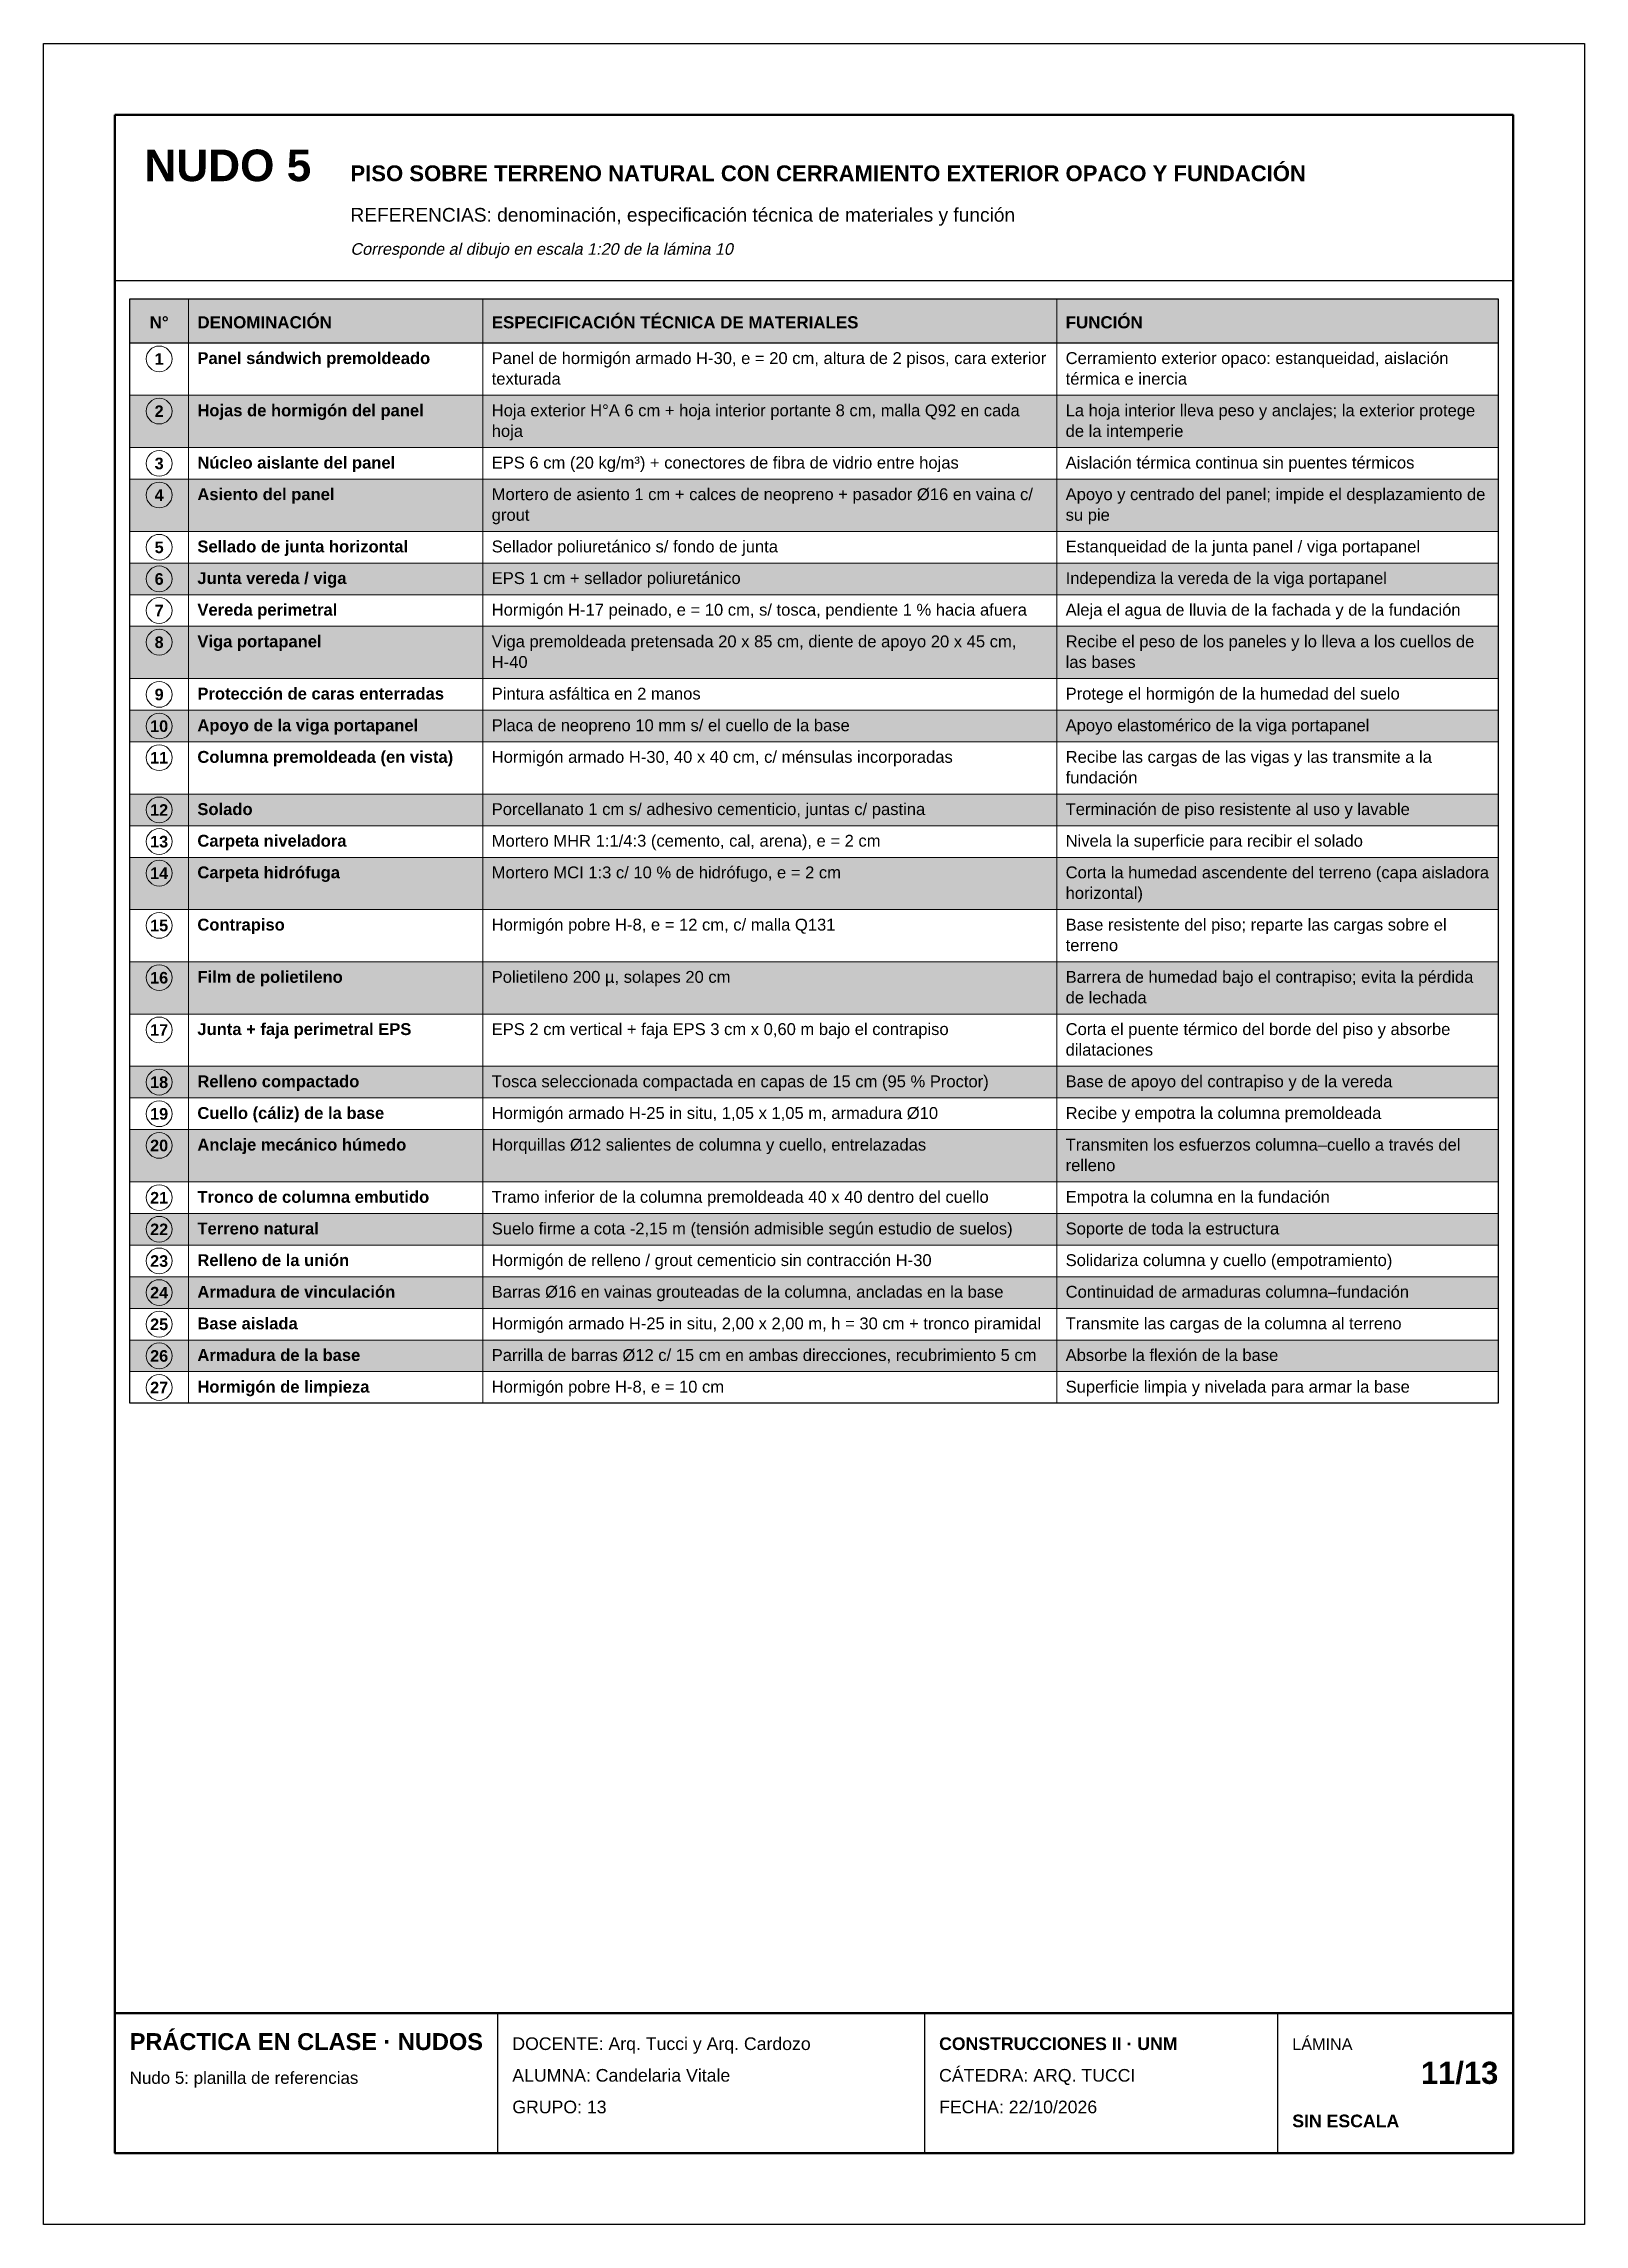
# Model space of a CAD drawing. Header units: millimetres. Extents: x 6 to 4194, y 6 to 5934.
import ezdxf
from ezdxf.enums import TextEntityAlignment as Align

# ---------------------------------------------------------------- set-up
doc = ezdxf.new("R2010")
doc.units = ezdxf.units.MM
doc.header["$LTSCALE"] = 20
for name, color, linetype in [('X-MARCO', 7, 'Continuous'), ('X-ROTULO', 7, 'Continuous'), ('X-TABLA', 7, 'Continuous'), ('X-TEXTOS', 7, 'Continuous')]:
    doc.layers.add(name, color=color, linetype=linetype)
doc.styles.add('ARIAL', font='arial.ttf')
doc.styles.add('ARIAL-B', font='arialbd.ttf')

msp = doc.modelspace()

# ---------------------------------------------------------------- hatches: boundary and pattern name
at = {"layer": 'X-TABLA', "true_color": 0xd9d9d9}
h = msp.add_hatch(color=254, dxfattribs=at)
h.dxf.hatch_style = 1
h.paths.add_polyline_path([(240, 5240), (3960, 5240), (3960, 5120), (240, 5120)])
at = {"layer": 'X-TABLA', "true_color": 0xf2f2f2}
h = msp.add_hatch(color=7, dxfattribs=at)
h.dxf.hatch_style = 1
h.paths.add_polyline_path([(240, 4978), (3960, 4978), (3960, 4836), (240, 4836)])
h = msp.add_hatch(color=7, dxfattribs=at)
h.dxf.hatch_style = 1
h.paths.add_polyline_path([(240, 4750), (3960, 4750), (3960, 4608), (240, 4608)])
h = msp.add_hatch(color=7, dxfattribs=at)
h.dxf.hatch_style = 1
h.paths.add_polyline_path([(240, 4522), (3960, 4522), (3960, 4436), (240, 4436)])
h = msp.add_hatch(color=7, dxfattribs=at)
h.dxf.hatch_style = 1
h.paths.add_polyline_path([(240, 4350), (3960, 4350), (3960, 4208), (240, 4208)])
h = msp.add_hatch(color=7, dxfattribs=at)
h.dxf.hatch_style = 1
h.paths.add_polyline_path([(240, 4122), (3960, 4122), (3960, 4036), (240, 4036)])
h = msp.add_hatch(color=7, dxfattribs=at)
h.dxf.hatch_style = 1
h.paths.add_polyline_path([(240, 3894), (3960, 3894), (3960, 3808), (240, 3808)])
h = msp.add_hatch(color=7, dxfattribs=at)
h.dxf.hatch_style = 1
h.paths.add_polyline_path([(240, 3722), (3960, 3722), (3960, 3580), (240, 3580)])
h = msp.add_hatch(color=7, dxfattribs=at)
h.dxf.hatch_style = 1
h.paths.add_polyline_path([(240, 3438), (3960, 3438), (3960, 3296), (240, 3296)])
h = msp.add_hatch(color=7, dxfattribs=at)
h.dxf.hatch_style = 1
h.paths.add_polyline_path([(240, 3154), (3960, 3154), (3960, 3068), (240, 3068)])
h = msp.add_hatch(color=7, dxfattribs=at)
h.dxf.hatch_style = 1
h.paths.add_polyline_path([(240, 2982), (3960, 2982), (3960, 2840), (240, 2840)])
h = msp.add_hatch(color=7, dxfattribs=at)
h.dxf.hatch_style = 1
h.paths.add_polyline_path([(240, 2754), (3960, 2754), (3960, 2668), (240, 2668)])
h = msp.add_hatch(color=7, dxfattribs=at)
h.dxf.hatch_style = 1
h.paths.add_polyline_path([(240, 2582), (3960, 2582), (3960, 2496), (240, 2496)])
h = msp.add_hatch(color=7, dxfattribs=at)
h.dxf.hatch_style = 1
h.paths.add_polyline_path([(240, 2410), (3960, 2410), (3960, 2324), (240, 2324)])

# ---------------------------------------------------------------- linework, layer by layer
at = {"layer": 'X-MARCO', "lineweight": 30}
msp.add_lwpolyline([(6, 5934), (4194, 5934), (4194, 6), (6, 6)], close=True, dxfattribs=at)
at = {"layer": 'X-MARCO', "lineweight": 50}
msp.add_lwpolyline([(200, 5740), (4000, 5740), (4000, 200), (200, 200)], close=True, dxfattribs=at)
at = {"layer": 'X-ROTULO', "lineweight": 50}
msp.add_lwpolyline([(200, 580), (4000, 580), (4000, 200), (200, 200)], close=True, dxfattribs=at)
at = {"layer": 'X-ROTULO', "lineweight": 25}
for points in [[(1240, 580), (1240, 200)], [(2400, 580), (2400, 200)], [(3360, 580), (3360, 200)]]:
    msp.add_lwpolyline(points, dxfattribs=at)
at = {"layer": 'X-TABLA', "lineweight": 25}
msp.add_lwpolyline([(240, 5240), (3960, 5240), (3960, 5120), (240, 5120)], close=True, dxfattribs=at)
at = {"layer": 'X-TABLA', "lineweight": 30}
msp.add_lwpolyline([(240, 5240), (3960, 5240), (3960, 2238), (240, 2238)], close=True, dxfattribs=at)
at = {"layer": 'X-TABLA', "lineweight": 13}
for points in [[(400, 5240), (400, 2238)], [(1200, 5240), (1200, 2238)], [(2760, 5240), (2760, 2238)], [(240, 4978), (3960, 4978)], [(240, 4836), (3960, 4836)], [(240, 4750), (3960, 4750)], [(240, 4608), (3960, 4608)], [(240, 4522), (3960, 4522)], [(240, 4436), (3960, 4436)], [(240, 4350), (3960, 4350)], [(240, 4208), (3960, 4208)], [(240, 4122), (3960, 4122)], [(240, 4036), (3960, 4036)], [(240, 3894), (3960, 3894)], [(240, 3808), (3960, 3808)], [(240, 3722), (3960, 3722)], [(240, 3580), (3960, 3580)], [(240, 3438), (3960, 3438)], [(240, 3296), (3960, 3296)], [(240, 3154), (3960, 3154)], [(240, 3068), (3960, 3068)], [(240, 2982), (3960, 2982)], [(240, 2840), (3960, 2840)], [(240, 2754), (3960, 2754)], [(240, 2668), (3960, 2668)], [(240, 2582), (3960, 2582)], [(240, 2496), (3960, 2496)], [(240, 2410), (3960, 2410)], [(240, 2324), (3960, 2324)], [(240, 2238), (3960, 2238)]]:
    msp.add_lwpolyline(points, dxfattribs=at)
at = {"layer": 'X-TABLA', "lineweight": 18}
for centre in [(320, 5077), (320, 4935), (320, 4793), (320, 4707), (320, 4565), (320, 4479), (320, 4393), (320, 4307), (320, 4165), (320, 4079), (320, 3993), (320, 3851), (320, 3765), (320, 3679), (320, 3537), (320, 3395), (320, 3253), (320, 3111), (320, 3025), (320, 2939), (320, 2797), (320, 2711), (320, 2625), (320, 2539), (320, 2453), (320, 2367), (320, 2281)]:
    msp.add_circle(centre, 35, dxfattribs=at)
at = {"layer": 'X-TEXTOS', "lineweight": 25}
msp.add_lwpolyline([(200, 5290), (4000, 5290)], dxfattribs=at)

# ---------------------------------------------------------------- texts
at = {"layer": 'X-ROTULO'}
for s, height, style, p in [('PRÁCTICA EN CLASE · NUDOS', 45.824, 'ARIAL-B', (240, 480)), ('DOCENTE: Arq. Tucci y Arq. Cardozo', 34.368, 'ARIAL', (1280, 480)), ('CONSTRUCCIONES II · UNM', 34.368, 'ARIAL-B', (2440, 480)), ('LÁMINA', 31.5, 'ARIAL', (3400, 480)), ('Nudo 5: planilla de referencias', 32.936, 'ARIAL', (240, 388)), ('ALUMNA: Candelaria Vitale', 34.368, 'ARIAL', (1280, 394)), ('CÁTEDRA: ARQ. TUCCI', 34.368, 'ARIAL', (2440, 394)), ('GRUPO: 13', 34.37, 'ARIAL', (1280, 308)), ('FECHA: 22/10/2026', 34.368, 'ARIAL', (2440, 308)), ('SIN ESCALA', 34.37, 'ARIAL-B', (3400, 270))]:
    msp.add_text(s, height=height, dxfattribs=dict(at, style=style)).set_placement(p)
at = {"layer": 'X-ROTULO', "style": 'ARIAL-B'}
msp.add_text('11/13', height=60.14, dxfattribs=at).set_placement((3960, 388), align=Align.RIGHT)
at = {"layer": 'X-TABLA', "style": 'ARIAL-B'}
for s, height, p in [('N°', 32.94, (320, 5160)), ('1', 31.5, (320, 5061)), ('2', 31.5, (320, 4919)), ('3', 31.5, (320, 4777)), ('4', 31.5, (320, 4691)), ('5', 31.5, (320, 4549)), ('6', 31.5, (320, 4463)), ('7', 31.5, (320, 4377)), ('8', 31.5, (320, 4291)), ('9', 31.5, (320, 4149)), ('10', 31.5, (320, 4063)), ('11', 31.5, (320, 3977)), ('12', 31.5, (320, 3835)), ('13', 31.5, (320, 3749)), ('14', 31.5, (320, 3663)), ('15', 31.5, (320, 3521)), ('16', 31.5, (320, 3379)), ('17', 31.5, (320, 3237)), ('18', 31.5, (320, 3095)), ('19', 31.5, (320, 3009)), ('20', 31.5, (320, 2923)), ('21', 31.5, (320, 2781)), ('22', 31.5, (320, 2695)), ('23', 31.5, (320, 2609)), ('24', 31.5, (320, 2523)), ('25', 31.5, (320, 2437)), ('26', 31.5, (320, 2351)), ('27', 31.5, (320, 2265))]:
    msp.add_text(s, height=height, dxfattribs=at).set_placement(p, align=Align.CENTER)
at = {"layer": 'X-TABLA'}
for s, height, style, p in [('DENOMINACIÓN', 32.936, 'ARIAL-B', (424, 5160)), ('ESPECIFICACIÓN TÉCNICA DE MATERIALES', 32.936, 'ARIAL-B', (1224, 5160)), ('FUNCIÓN', 32.94, 'ARIAL-B', (2784, 5160)), ('Panel sándwich premoldeado', 32.22, 'ARIAL-B', (424, 5063)), ('texturada', 32.22, 'ARIAL', (1224, 5007)), ('Panel de hormigón armado H-30, e = 20 cm, altura de 2 pisos, cara exterior', 32.22, 'ARIAL', (1224, 5063)), ('térmica e inercia', 32.22, 'ARIAL', (2784, 5007)), ('Cerramiento exterior opaco: estanqueidad, aislación', 32.22, 'ARIAL', (2784, 5063)), ('Hojas de hormigón del panel', 32.22, 'ARIAL-B', (424, 4921)), ('Hoja exterior H°A 6 cm + hoja interior portante 8 cm, malla Q92 en cada', 32.22, 'ARIAL', (1224, 4921)), ('La hoja interior lleva peso y anclajes; la exterior protege', 32.22, 'ARIAL', (2784, 4921)), ('hoja', 32.22, 'ARIAL', (1224, 4865)), ('de la intemperie', 32.22, 'ARIAL', (2784, 4865)), ('Núcleo aislante del panel', 32.22, 'ARIAL-B', (424, 4779)), ('EPS 6 cm (20 kg/m³) + conectores de fibra de vidrio entre hojas', 32.22, 'ARIAL', (1224, 4779)), ('Aislación térmica continua sin puentes térmicos', 32.22, 'ARIAL', (2784, 4779)), ('Asiento del panel', 32.22, 'ARIAL-B', (424, 4693)), ('Mortero de asiento 1 cm + calces de neopreno + pasador Ø16 en vaina c/', 32.22, 'ARIAL', (1224, 4693)), ('Apoyo y centrado del panel; impide el desplazamiento de', 32.22, 'ARIAL', (2784, 4693)), ('grout', 32.22, 'ARIAL', (1224, 4637)), ('su pie', 32.22, 'ARIAL', (2784, 4637)), ('Sellado de junta horizontal', 32.22, 'ARIAL-B', (424, 4551)), ('Sellador poliuretánico s/ fondo de junta', 32.22, 'ARIAL', (1224, 4551)), ('Estanqueidad de la junta panel / viga portapanel', 32.22, 'ARIAL', (2784, 4551)), ('Junta vereda / viga', 32.22, 'ARIAL-B', (424, 4465)), ('EPS 1 cm + sellador poliuretánico', 32.22, 'ARIAL', (1224, 4465)), ('Independiza la vereda de la viga portapanel', 32.22, 'ARIAL', (2784, 4465)), ('Vereda perimetral', 32.22, 'ARIAL-B', (424, 4379)), ('Hormigón H-17 peinado, e = 10 cm, s/ tosca, pendiente 1 % hacia afuera', 32.22, 'ARIAL', (1224, 4379)), ('Aleja el agua de lluvia de la fachada y de la fundación', 32.22, 'ARIAL', (2784, 4379)), ('Viga portapanel', 32.22, 'ARIAL-B', (424, 4293)), ('Viga premoldeada pretensada 20 x 85 cm, diente de apoyo 20 x 45 cm,', 32.22, 'ARIAL', (1224, 4293)), ('H-40', 32.22, 'ARIAL', (1224, 4237)), ('las bases', 32.22, 'ARIAL', (2784, 4237)), ('Recibe el peso de los paneles y lo lleva a los cuellos de', 32.22, 'ARIAL', (2784, 4293)), ('Protección de caras enterradas', 32.22, 'ARIAL-B', (424, 4151)), ('Pintura asfáltica en 2 manos', 32.22, 'ARIAL', (1224, 4151)), ('Protege el hormigón de la humedad del suelo', 32.22, 'ARIAL', (2784, 4151)), ('Apoyo de la viga portapanel', 32.22, 'ARIAL-B', (424, 4065)), ('Placa de neopreno 10 mm s/ el cuello de la base', 32.22, 'ARIAL', (1224, 4065)), ('Apoyo elastomérico de la viga portapanel', 32.22, 'ARIAL', (2784, 4065)), ('Columna premoldeada (en vista)', 32.22, 'ARIAL-B', (424, 3979)), ('Hormigón armado H-30, 40 x 40 cm, c/ ménsulas incorporadas', 32.22, 'ARIAL', (1224, 3979)), ('Recibe las cargas de las vigas y las transmite a la', 32.22, 'ARIAL', (2784, 3979)), ('fundación', 32.22, 'ARIAL', (2784, 3923)), ('Solado', 32.22, 'ARIAL-B', (424, 3837)), ('Porcellanato 1 cm s/ adhesivo cementicio, juntas c/ pastina', 32.22, 'ARIAL', (1224, 3837)), ('Terminación de piso resistente al uso y lavable', 32.22, 'ARIAL', (2784, 3837)), ('Carpeta niveladora', 32.22, 'ARIAL-B', (424, 3751)), ('Mortero MHR 1:1/4:3 (cemento, cal, arena), e = 2 cm', 32.22, 'ARIAL', (1224, 3751)), ('Nivela la superficie para recibir el solado', 32.22, 'ARIAL', (2784, 3751)), ('Carpeta hidrófuga', 32.22, 'ARIAL-B', (424, 3665)), ('Mortero MCI 1:3 c/ 10 % de hidrófugo, e = 2 cm', 32.22, 'ARIAL', (1224, 3665)), ('Corta la humedad ascendente del terreno (capa aisladora', 32.22, 'ARIAL', (2784, 3665)), ('horizontal)', 32.22, 'ARIAL', (2784, 3609)), ('Contrapiso', 32.22, 'ARIAL-B', (424, 3523)), ('Hormigón pobre H-8, e = 12 cm, c/ malla Q131', 32.22, 'ARIAL', (1224, 3523)), ('Base resistente del piso; reparte las cargas sobre el', 32.22, 'ARIAL', (2784, 3523)), ('terreno', 32.22, 'ARIAL', (2784, 3467)), ('Film de polietileno', 32.22, 'ARIAL-B', (424, 3381)), ('Polietileno 200 µ, solapes 20 cm', 32.22, 'ARIAL', (1224, 3381)), ('Barrera de humedad bajo el contrapiso; evita la pérdida', 32.22, 'ARIAL', (2784, 3381)), ('de lechada', 32.22, 'ARIAL', (2784, 3325)), ('Junta + faja perimetral EPS', 32.22, 'ARIAL-B', (424, 3239)), ('EPS 2 cm vertical + faja EPS 3 cm x 0,60 m bajo el contrapiso', 32.22, 'ARIAL', (1224, 3239)), ('Corta el puente térmico del borde del piso y absorbe', 32.22, 'ARIAL', (2784, 3239)), ('dilataciones', 32.22, 'ARIAL', (2784, 3183)), ('Relleno compactado', 32.22, 'ARIAL-B', (424, 3097)), ('Tosca seleccionada compactada en capas de 15 cm (95 % Proctor)', 32.22, 'ARIAL', (1224, 3097)), ('Base de apoyo del contrapiso y de la vereda', 32.22, 'ARIAL', (2784, 3097)), ('Cuello (cáliz) de la base', 32.22, 'ARIAL-B', (424, 3011)), ('Hormigón armado H-25 in situ, 1,05 x 1,05 m, armadura Ø10', 32.22, 'ARIAL', (1224, 3011)), ('Recibe y empotra la columna premoldeada', 32.22, 'ARIAL', (2784, 3011)), ('Anclaje mecánico húmedo', 32.22, 'ARIAL-B', (424, 2925)), ('Horquillas Ø12 salientes de columna y cuello, entrelazadas', 32.22, 'ARIAL', (1224, 2925)), ('Transmiten los esfuerzos columna–cuello a través del', 32.22, 'ARIAL', (2784, 2925)), ('relleno', 32.22, 'ARIAL', (2784, 2869)), ('Tronco de columna embutido', 32.22, 'ARIAL-B', (424, 2783)), ('Tramo inferior de la columna premoldeada 40 x 40 dentro del cuello', 32.22, 'ARIAL', (1224, 2783)), ('Empotra la columna en la fundación', 32.22, 'ARIAL', (2784, 2783)), ('Terreno natural', 32.22, 'ARIAL-B', (424, 2697)), ('Suelo firme a cota -2,15 m (tensión admisible según estudio de suelos)', 32.22, 'ARIAL', (1224, 2697)), ('Soporte de toda la estructura', 32.22, 'ARIAL', (2784, 2697)), ('Relleno de la unión', 32.22, 'ARIAL-B', (424, 2611)), ('Hormigón de relleno / grout cementicio sin contracción H-30', 32.22, 'ARIAL', (1224, 2611)), ('Solidariza columna y cuello (empotramiento)', 32.22, 'ARIAL', (2784, 2611)), ('Armadura de vinculación', 32.22, 'ARIAL-B', (424, 2525)), ('Barras Ø16 en vainas grouteadas de la columna, ancladas en la base', 32.22, 'ARIAL', (1224, 2525)), ('Continuidad de armaduras columna–fundación', 32.22, 'ARIAL', (2784, 2525)), ('Base aislada', 32.22, 'ARIAL-B', (424, 2439)), ('Hormigón armado H-25 in situ, 2,00 x 2,00 m, h = 30 cm + tronco piramidal', 32.22, 'ARIAL', (1224, 2439)), ('Transmite las cargas de la columna al terreno', 32.22, 'ARIAL', (2784, 2439)), ('Armadura de la base', 32.22, 'ARIAL-B', (424, 2353)), ('Parrilla de barras Ø12 c/ 15 cm en ambas direcciones, recubrimiento 5 cm', 32.22, 'ARIAL', (1224, 2353)), ('Absorbe la flexión de la base', 32.22, 'ARIAL', (2784, 2353)), ('Hormigón de limpieza', 32.22, 'ARIAL-B', (424, 2267)), ('Hormigón pobre H-8, e = 10 cm', 32.22, 'ARIAL', (1224, 2267)), ('Superficie limpia y nivelada para armar la base', 32.22, 'ARIAL', (2784, 2267))]:
    msp.add_text(s, height=height, dxfattribs=dict(at, style=style)).set_placement(p)
at = {"layer": 'X-TEXTOS'}
for s, height, style, p in [('NUDO 5', 85.92, 'ARIAL-B', (280, 5560)), ('PISO SOBRE TERRENO NATURAL CON CERRAMIENTO EXTERIOR OPACO Y FUNDACIÓN', 42.96, 'ARIAL-B', (840, 5560)), ('REFERENCIAS: denominación, especificación técnica de materiales y función', 37.232, 'ARIAL', (840, 5450))]:
    msp.add_text(s, height=height, dxfattribs=dict(at, style=style)).set_placement(p)
at = {"layer": 'X-TEXTOS', "style": 'ARIAL', "oblique": 12}
msp.add_text('Corresponde al dibujo en escala 1:20 de la lámina 10', height=31.504, dxfattribs=at).set_placement((840, 5360))

doc.saveas('drawing.dxf')
